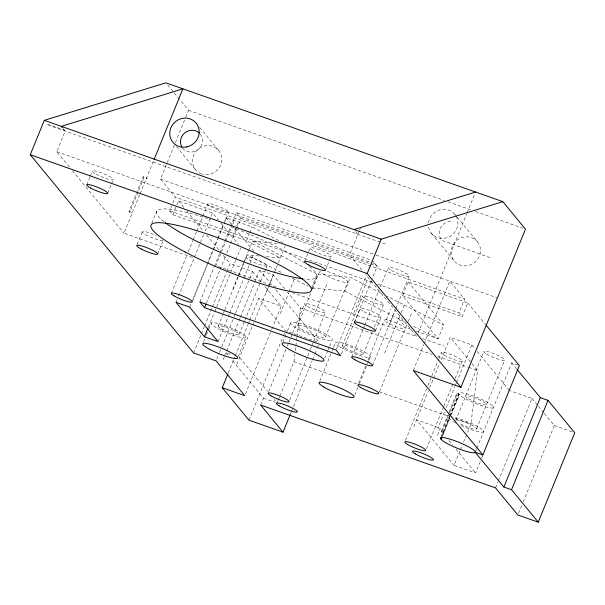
<?xml version="1.0" encoding="UTF-8"?>
<svg xmlns="http://www.w3.org/2000/svg" width="605" height="605" viewBox="0 0 605 605"><rect width="100%" height="100%" fill="white"/><g stroke="black" fill="none" stroke-linecap="round" stroke-linejoin="round"><path stroke-width="0.45" stroke-dasharray="3.02 2.27" d="M279.896 396.094L293.924 361.714L294.847 354.311M295.3 350.613L295.762 346.915M295.875 345.992L296.45 341.371M296.563 340.441L296.904 337.666M297.017 336.743L300.572 308.081L287.511 292.23M463.536 442.172L470.902 424.12L477.549 370.487L450.249 337.356L441.03 359.945M449.114 413.767L441.741 431.834L443.964 432.62L443.669 432.318L449.923 416.815M69.378 167.01L56.787 151.726L65.204 131.088L62.338 127.617M86.734 184.896L89.888 177.159M90.243 176.297L92.346 171.139M107.675 193.32L111.184 184.722M111.532 183.867L113.286 179.564M143.914 177.689L129.765 212.363L128.978 211.417L143.135 176.743L146.539 177.946L147.317 178.891L143.914 177.689L143.135 176.743M192.466 257.405L123.964 233.243L139.815 194.409M140.171 193.547L153.662 160.469M408.163 281.915L443.73 325.074L438.118 338.83L402.552 295.671L408.163 281.915L467.748 302.931L462.137 316.68L458.991 312.868L464.602 299.112L175.314 197.101L160.476 179.088L166.867 163.418M167.222 162.548L175.042 143.4M175.397 142.523L185.342 118.149M185.697 117.279L188.541 110.314L179.594 99.462M137.123 244.601L142.387 231.707M151.787 223.177L156.703 211.145M266.397 256.664L280.304 258.002L246.454 240.624L172.849 214.669L169.702 210.85L172.508 203.976M172.864 203.114L175.314 197.101M172.849 214.669L178.46 200.913L212.499 212.915L218.413 220.099M157.625 254.092L163.237 240.336M171.321 293.402L186.907 255.212M188.329 251.74L192.934 240.457M193.282 239.588L196.474 231.775M196.829 230.906L202.493 217.021M202.849 216.151L207.81 203.998M176.01 302.318L177.076 299.709M178.498 296.231L194.107 257.972M194.462 257.102L203.688 234.498M205.11 231.019L212.499 212.915M189.622 307.121L191.044 303.642M192.821 299.293L212.688 250.599M213.043 249.729L217.301 239.3M217.656 238.43L223.305 224.599M224.705 221.158L226.111 217.717L252.066 226.875L282.611 242.552M192.261 301.827L207.492 264.506M207.848 263.636L213.157 250.621M213.512 249.752L217.762 239.338M218.118 238.468L223.79 224.576M224.137 223.714L228.743 212.431M199.877 301.978L214.041 267.259M214.397 266.389L219.713 253.374M220.069 252.504L224.319 242.091M224.667 241.221L236.358 212.574L372.529 260.611L377.21 266.291L371.901 279.313M215.569 266.359L225.393 242.295M225.741 241.433L232.411 225.098M232.759 224.236L235.216 218.224M232.751 235.791L238.362 222.043M206.335 303.324L219.789 270.344M220.144 269.475L225.461 256.452M226.875 252.981L230.422 244.307M230.77 243.437L241.047 218.261L236.358 212.574M193.585 352.942L201.019 334.716M201.374 333.847L204.21 326.904M204.566 326.034L212 307.809M212.355 306.939L226.527 272.22M226.883 271.35L230.066 263.538L222.867 254.803M208.324 327.252L214.344 312.498M214.699 311.628L235.595 260.415M235.95 259.545L240.556 248.262M203.575 341.916L206.025 335.896M206.381 335.034L208.483 329.876M208.831 329.022L211.289 323.002M246.454 240.624L249.26 233.749M249.615 232.887L252.066 226.875M232.895 289.175L237.803 277.143M238.158 276.281L243.422 263.387M243.77 262.525L248.33 251.355M248.678 250.493L252.542 241.04L279.427 243.626M218.133 326.065L223.109 313.874M223.464 312.997L224.531 310.388M224.886 309.518L244.435 261.61M244.791 260.74L246.212 257.254M218.042 341.598L227.956 317.3M228.312 316.43L229.371 313.821M229.726 312.959L243.543 279.102M243.898 278.24L253.813 253.934M216.794 359.143L219.275 353.063M219.63 352.201L221.4 347.86M221.755 346.99L233.802 317.481M234.15 316.612L235.216 314.003M235.572 313.14L249.389 279.291M249.736 278.421L252.572 271.479L230.066 263.538M223.169 359.551L224.228 356.973M224.576 356.111L225.983 352.67L230.233 354.175M226.686 350.938L238.741 321.399M239.096 320.529L240.162 317.927M240.51 317.058L254.342 283.178M254.697 282.308L259.658 270.148L273.271 274.95L284.547 288.63M239.073 334.489L244.405 321.429M244.76 320.559L265.731 269.165M266.087 268.295L267.153 265.678M228.282 372.982L235.012 356.489M235.36 355.619L248.118 324.378M248.466 323.509L249.532 320.9M249.888 320.037L258.743 298.333L281.249 306.274L273.097 326.239M238.196 356.466L245.91 337.552A18.816 3.04 22.2 0 0 221.914 324.605A18.816 3.04 22.2 0 0 217.982 328.674A18.816 3.04 22.2 0 0 245.91 337.552M236.789 364.354L252.353 326.201M252.709 325.331L273.271 274.95M266.268 292.389L273.989 273.475M274.337 272.613L285.212 245.963M245.471 393.938L271.327 330.572M271.683 329.71L272.749 327.101M280.236 313.481L288.653 292.85M289.009 291.988L294.272 279.094M304.549 261.7L310.168 247.952M248.973 420.157L282.981 336.834M283.337 335.964L284.395 333.363M282.83 342.241L287.042 331.926M287.39 331.071L290.899 322.473M260.672 405.048L263.477 398.173L231.337 359.173M268.809 391.526L286.876 347.247M287.231 346.385L288.645 342.906M289.001 342.044L292.192 334.232M292.54 333.363L304.587 303.846M311.454 287.912L317.065 274.163L350.439 277.37L381.082 293.1M311.484 289.939L316.748 277.045M297.524 325.732L311.053 292.578M312.482 289.092L319.954 270.768M325.49 270.132L331.101 256.376M278.141 400.397L277.09 402.975L274.11 399.361M278.489 399.534L279.548 396.956M313.609 316.687L327.645 282.301M289.75 399.95L309.941 350.469M310.289 349.599L313.481 341.787M313.836 340.918L325.528 312.271M359.287 230.906L349.478 254.939L362.675 270.949M359.635 230.051L360.671 227.503M290.098 414.803L291.156 412.202M291.512 411.332L312.059 360.988M312.407 360.119L314.532 354.908M314.887 354.046L317.012 348.835M317.368 347.966L318.434 345.364M325.445 336.97L347.875 282.006M312.377 288.003L344.827 291.126L350.439 277.37M324.696 358.281L327.857 350.545M328.205 349.682L329.264 347.104M329.612 346.249L332.069 340.229A22.582 3.653 22.2 0 0 304.58 324.908A22.582 3.653 22.2 0 0 297.804 328.916A22.582 3.653 22.2 0 0 332.069 340.229M319.811 381.059L331.888 351.482M332.236 350.613L333.302 348.004M333.657 347.134L335.435 342.778M336.403 349.145L366.509 275.366M367.099 280.463L353.07 314.85L353.668 315.576M342.415 345.591L362.569 296.208M341.432 353.955L353.834 323.577M354.19 322.707L371.546 280.175M354.545 322.389L360.156 308.641M351.724 357.147L363.06 329.377M363.416 328.507L364.482 325.898M364.83 325.036L379.002 290.317M380.416 286.846L388.213 267.75M363.355 354.016L372.188 332.357M374.313 327.161L383.502 304.64M375.486 330.776L381.105 317.02M358.584 383.275L365.654 365.957M368.127 359.899L384.379 320.06M354.712 395.11L357.903 387.276M359.325 383.797L367.137 364.656M367.492 363.786L368.558 361.177M368.914 360.308L370.328 356.829M386.315 319.773L390.679 309.079M372.672 365.367L395.345 309.813M395.7 308.943L409.161 275.963M389.771 323.97L394.142 313.277M384.629 353.146L400.767 313.602M401.115 312.74L404.276 305.003L386.882 296.079M379.524 391.707L405.32 328.485M411.052 329.286L405.811 327.441L406.863 324.862M408.269 321.421L411.43 313.685M418.078 332.977L466.72 213.792M467.075 212.922L474.887 193.781M413.283 370.502L423.908 344.464M424.264 343.595L449.765 281.098L464.602 299.112M405.554 440.266L426.449 389.053M427.864 385.582L438.496 359.544M438.844 358.674L441.325 352.602M413.767 426.759L428.272 391.216M429.686 387.737L433.233 379.055M433.588 378.185L439.616 363.416M426.487 448.691L443.488 407.029M443.843 406.159L454.824 379.252M455.179 378.39L462.265 361.026M443.669 432.318L441.279 431.274L438.164 427.501L444.902 410.992M446.316 407.52L454.831 386.671M455.179 385.801L456.246 383.192M456.601 382.322L471.847 344.971L450.249 337.356M437.589 435.161L440.395 428.28M441.279 431.274L447.95 414.932M449.356 411.483L456.752 393.371L458.976 394.158L450.884 413.994M449.462 412.905L457.206 393.923L456.752 393.371M441.068 436.432L448.789 417.518A18.816 3.04 22.2 0 1 449.545 416.974M449.492 415.794L458.643 393.363A18.816 3.04 22.2 0 1 476.725 397.364A18.816 3.04 22.2 0 1 493.544 407.407L492.78 407.952A18.816 3.04 22.2 0 1 477.746 404.299A18.816 3.04 22.2 0 1 460.67 395.814L458.643 393.363M441.408 437.218L450.528 414.856M450.279 415.953L459.074 394.384M442.565 436.054L449.583 418.864L447.352 418.078M451.338 414.546L459.437 394.71L457.206 393.923M455.769 420.324L483.834 351.558M480.272 461.706L475.659 472.997L454.068 465.381L460.027 450.77M460.382 449.908L462.137 445.613M476.702 428.756L504.767 359.983M475.545 451.383L476.596 448.804M476.944 447.95L511.679 362.841L517.653 364.951M481.686 458.227L482.752 455.625M495.503 487.864L497.983 481.784M498.339 480.914L531.992 398.461L510.212 390.777M518.553 513.237L521.744 505.425M523.159 501.953L554.331 425.572L543.744 412.731M450.733 221.49L449.954 221.498A11.291 10.671 -39.5 0 0 439.888 228.985A11.291 10.671 -39.5 0 0 442.52 240.684L490.458 257.707M258.978 255.953L246.923 254.788L282.641 273.127M446.891 417.526L449.122 418.305M188.541 110.314L444.365 200.527M447.927 201.783L471.106 209.958M475.56 211.531L522.803 228.191M47.409 124.146L64.425 130.143M48.188 125.091L385.128 243.906M160.476 179.088L374.994 254.735M375.887 255.045L497.408 297.902M56.787 151.726L372.317 262.986M373.194 263.296L376.703 264.536M241.047 218.261L377.21 266.291M169.702 210.85L372.4 282.331M377.702 284.199L458.991 312.868M402.552 295.671L462.137 316.68M128.978 211.417L132.389 212.612M416.293 331.132L438.118 338.83L412.096 325.588M218.269 266.502L277.876 287.519M292.109 292.54L416.656 336.456L365.677 274.587M422.804 338.626L443.889 346.06M300.572 308.081L432.189 354.492M437.528 356.375L467.763 367.038M468.656 367.348L477.549 370.487M316.876 341.84L285.462 330.761L258.743 298.333M554.331 425.572L572.088 431.834M293.924 361.714L357.071 383.978M379.305 391.821L449.56 416.595M454.899 418.478L470.902 424.12M438.164 427.501L416.573 419.878L454.068 465.381M263.477 398.173L275.388 402.378M404.276 305.003L443.73 325.074M344.827 291.126L406.212 322.601M252.542 241.04L317.065 274.163M292.608 278.24L308.179 286.233M454.809 214.351L456.601 216.522M457.198 217.248L477.466 241.841A15.057 14.225 -39.5 0 1 467.741 265.663A15.057 14.225 -39.5 0 1 452.185 246.553A15.057 14.225 -39.5 0 1 477.466 241.841M431.478 233.371L454.128 260.868M467.748 302.931L485.755 324.772M511.679 362.841L516.458 368.642M531.992 398.461L537.868 405.592M538.458 406.31L543.161 412.013M471.847 344.971L474.819 348.586M477.201 351.475L509.342 390.475M355.664 231.594L357.895 234.301M398.657 318.759L405.811 327.441M167.676 84.995L173.635 92.232M174.232 92.958L178.997 98.744M199.726 127.481L218.806 150.63M441.741 431.834L445.31 436.167M448.88 440.5L452.449 444.834M456.019 449.167L475.659 472.997M176.395 146.501L195.468 169.657M226.111 217.717L232.033 224.901M234.99 228.493L253.934 251.476M220.78 222.973L238.544 244.526M259.658 270.148L272.825 286.12M275.812 289.75L319.493 342.763M252.572 271.479L262.131 283.072M265.119 286.702L281.249 306.274M178.46 200.913L183.859 207.47M186.862 211.107L203.666 231.496M206.668 235.141L219.267 250.432M239.595 357.472L267.569 391.42M225.983 352.67L228.955 356.284M72.381 170.648L123.964 233.243M448.789 417.518L450.808 419.968A18.816 3.04 22.2 0 0 453.455 421.715M327.373 271.479A15.057 2.435 22.2 0 1 346.778 280.455A15.057 2.435 22.2 0 1 338.21 280.584A15.057 2.435 22.2 0 1 320.302 271.584M461.108 425.648A18.816 3.04 22.2 0 0 482.926 432.106L483.682 431.562A18.816 3.04 22.2 0 0 471.9 423.681A18.816 3.04 22.2 0 0 452.079 417.019M456.208 423.25A18.816 3.04 22.2 0 1 454.09 422.086M456.223 419.999A11.291 1.823 22.2 0 1 471.008 424.672A11.291 1.823 22.2 0 1 474.592 429.036A11.291 1.823 22.2 0 1 458.567 422.842M201.525 173.9A15.057 14.225 -39.5 0 1 197.956 149.276A15.057 14.225 -39.5 0 1 221.657 156.929A15.057 14.225 -39.5 0 1 202.244 174.127M309.442 266.472A86.553 13.991 22.2 0 1 303.589 278.905M164 221.71A86.553 13.991 22.2 0 1 210.608 219.502M231.314 226.913A86.553 13.991 22.2 0 1 304.375 262.736M163.017 240.503A11.291 1.823 22.2 0 1 150.002 236.805A11.291 1.823 22.2 0 1 142.848 231.473A11.291 1.823 22.2 0 1 156.491 235.632M200.263 134.053A11.291 10.671 -39.5 0 1 198.251 149.458A11.291 10.671 -39.5 0 1 182.763 148.316M428.537 222.784A15.057 14.225 -39.5 0 1 451.035 211.153A15.057 14.225 -39.5 0 1 451.073 235.685A15.057 14.225 -39.5 0 1 428.544 226.58M387.714 320.007L385.975 319.72A11.291 1.823 22.2 0 0 389.287 323.736L391.775 324.938A11.291 1.823 22.2 0 0 405.063 327.872A11.291 1.823 22.2 0 0 387.714 320.007M301.26 329.09A15.057 2.435 22.2 0 0 324.84 337.401A15.057 2.435 22.2 0 0 308.361 327.562A15.057 2.435 22.2 0 0 301.26 329.09M220.931 328.583A11.291 1.823 22.2 0 0 238.612 334.822A11.291 1.823 22.2 0 0 226.255 327.434A11.291 1.823 22.2 0 0 220.931 328.583M468.421 398.687A11.291 1.823 22.2 0 0 486.11 404.927A11.291 1.823 22.2 0 0 473.753 397.545A11.291 1.823 22.2 0 0 468.421 398.687M210.608 206.517A11.291 1.823 22.2 0 0 228.289 212.756A11.291 1.823 22.2 0 0 215.932 205.367A11.291 1.823 22.2 0 0 210.608 206.517M391.42 270.397A11.291 1.823 22.2 0 0 408.851 276.349A11.291 1.823 22.2 0 0 395.783 268.817A11.291 1.823 22.2 0 0 391.42 270.397M340.101 346.975A18.816 3.04 22.2 0 0 369.572 357.373A18.816 3.04 22.2 0 0 348.979 345.062A18.816 3.04 22.2 0 0 340.101 346.975M345.213 348.109A11.291 1.823 22.2 0 0 362.894 354.341A11.291 1.823 22.2 0 0 350.537 346.96A11.291 1.823 22.2 0 0 345.213 348.109M365.367 298.726A11.291 1.823 22.2 0 0 383.048 304.965A11.291 1.823 22.2 0 0 370.691 297.577A11.291 1.823 22.2 0 0 365.367 298.726M444.123 355.12A11.291 1.823 22.2 0 0 461.812 361.351A11.291 1.823 22.2 0 0 449.455 353.97A11.291 1.823 22.2 0 0 444.123 355.12M307.385 306.364A11.291 1.823 22.2 0 0 325.074 312.603A11.291 1.823 22.2 0 0 312.717 305.215A11.291 1.823 22.2 0 0 307.385 306.364M249.01 259.772A11.291 1.823 22.2 0 0 266.699 266.003A11.291 1.823 22.2 0 0 254.342 258.622A11.291 1.823 22.2 0 0 249.01 259.772M486.632 354.076A11.291 1.823 22.2 0 0 504.313 360.308A11.291 1.823 22.2 0 0 491.956 352.927A11.291 1.823 22.2 0 0 486.632 354.076M313.957 251.037A11.291 1.823 22.2 0 0 330.965 256.573A11.291 1.823 22.2 0 0 316.975 248.874A11.291 1.823 22.2 0 0 313.957 251.037M96.142 174.225A11.291 1.823 22.2 0 0 113.143 179.768A11.291 1.823 22.2 0 0 99.159 172.062A11.291 1.823 22.2 0 0 96.142 174.225M364.051 311.757A11.291 1.823 22.2 0 0 380.976 317.232A11.291 1.823 22.2 0 0 366.857 309.503A11.291 1.823 22.2 0 0 364.051 311.757"/><path stroke-width="0.91" d="M227.926 373.852L222.254 387.737L244.76 395.67L216.091 360.875L193.585 352.942L30.25 154.736L44.286 120.35L165.883 82.825L502.823 201.639L525.473 229.129L460.927 387.306L413.283 370.502L482.873 454.952L519.355 365.549L486.352 325.505M154.025 159.591L182.899 88.829L61.302 126.354L62.338 127.617M204.558 307.665L199.877 301.978L336.047 350.015L340.728 355.695L204.558 307.665L205.98 304.194M204.422 336.796L176.01 302.318L189.622 307.121L218.042 341.598L204.422 336.796L207.969 328.122M222.254 387.737L248.973 420.157L283.011 432.159L290.098 414.803M460.927 387.306L367.19 273.551L381.218 239.164L502.823 201.639M440.705 438.943L441.408 437.218M441.158 439.495L442.21 436.916M540.356 397.644L548.032 400.351L574.75 432.772L538.269 522.175L511.55 489.748L503.867 487.04L540.356 397.644L517.056 369.368M511.55 489.748L548.032 400.351M353.993 229.567L475.598 192.042M44.286 120.35L381.218 239.164M30.25 154.736L367.19 273.551M482.873 454.952L475.19 452.245L503.867 487.04M538.269 522.175L517.842 514.976L495.503 487.864L260.672 405.048L283.011 432.159M302.606 278.784A86.553 13.991 22.2 0 1 165.324 222.738M181.961 147.174A11.291 10.671 -39.5 0 1 184.775 132.911A11.291 10.671 -39.5 0 1 199.31 133.032M475.265 452.192L474.509 452.737A18.816 3.04 22.2 0 1 459.467 449.084A18.816 3.04 22.2 0 1 442.391 440.599L440.372 438.149A18.816 3.04 22.2 0 1 458.446 442.149A18.816 3.04 22.2 0 1 475.265 452.192M289.387 349.546A22.582 3.653 22.2 0 0 323.645 360.86A22.582 3.653 22.2 0 0 296.163 345.538A22.582 3.653 22.2 0 0 289.387 349.546M174.119 295.921A11.291 1.823 22.2 0 0 191.808 302.152A11.291 1.823 22.2 0 0 179.451 294.771A11.291 1.823 22.2 0 0 174.119 295.921M354.938 359.801A11.291 1.823 22.2 0 0 372.37 365.753A11.291 1.823 22.2 0 0 359.294 358.221A11.291 1.823 22.2 0 0 354.938 359.801M323.766 386.996A18.816 3.04 22.2 0 0 353.244 397.394A18.816 3.04 22.2 0 0 332.644 385.082A18.816 3.04 22.2 0 0 323.766 386.996M209.557 349.304A18.816 3.04 22.2 0 0 237.493 358.19A18.816 3.04 22.2 0 0 213.497 345.236A18.816 3.04 22.2 0 0 209.557 349.304M360.678 387.525A11.291 1.823 22.2 0 0 378.359 393.764A11.291 1.823 22.2 0 0 366.002 386.376A11.291 1.823 22.2 0 0 360.678 387.525M270.896 395.776A11.291 1.823 22.2 0 0 288.585 402.015A11.291 1.823 22.2 0 0 276.228 394.626A11.291 1.823 22.2 0 0 270.896 395.776M279.223 405.879A11.291 1.823 22.2 0 0 296.904 412.111A11.291 1.823 22.2 0 0 284.547 404.73A11.291 1.823 22.2 0 0 279.223 405.879M415.355 453.886A11.291 1.823 22.2 0 0 433.044 460.118A11.291 1.823 22.2 0 0 420.687 452.737A11.291 1.823 22.2 0 0 415.355 453.886M407.641 444.516A11.291 1.823 22.2 0 0 425.323 450.755A11.291 1.823 22.2 0 0 412.965 443.374A11.291 1.823 22.2 0 0 407.641 444.516M308.346 264.793A11.291 1.823 22.2 0 0 325.354 270.329A11.291 1.823 22.2 0 0 311.363 262.63A11.291 1.823 22.2 0 0 308.346 264.793M185.175 252.035A86.553 13.991 22.2 0 0 311.129 290.793A86.553 13.991 22.2 0 0 197.026 230.709A86.553 13.991 22.2 0 0 185.175 252.035M90.531 187.981A11.291 1.823 22.2 0 0 107.531 193.524A11.291 1.823 22.2 0 0 93.548 185.818A11.291 1.823 22.2 0 0 90.531 187.981M358.432 325.513A11.291 1.823 22.2 0 0 375.365 330.988A11.291 1.823 22.2 0 0 361.245 323.259A11.291 1.823 22.2 0 0 358.432 325.513M141.109 248.965A11.291 1.823 22.2 0 0 157.625 254.092A11.291 1.823 22.2 0 0 142.863 246.273A11.291 1.823 22.2 0 0 141.109 248.965M186.431 146.962A15.057 14.225 -39.5 0 0 196.149 123.14A15.057 14.225 -39.5 0 0 170.867 127.852A15.057 14.225 -39.5 0 0 186.431 146.962"/></g></svg>
